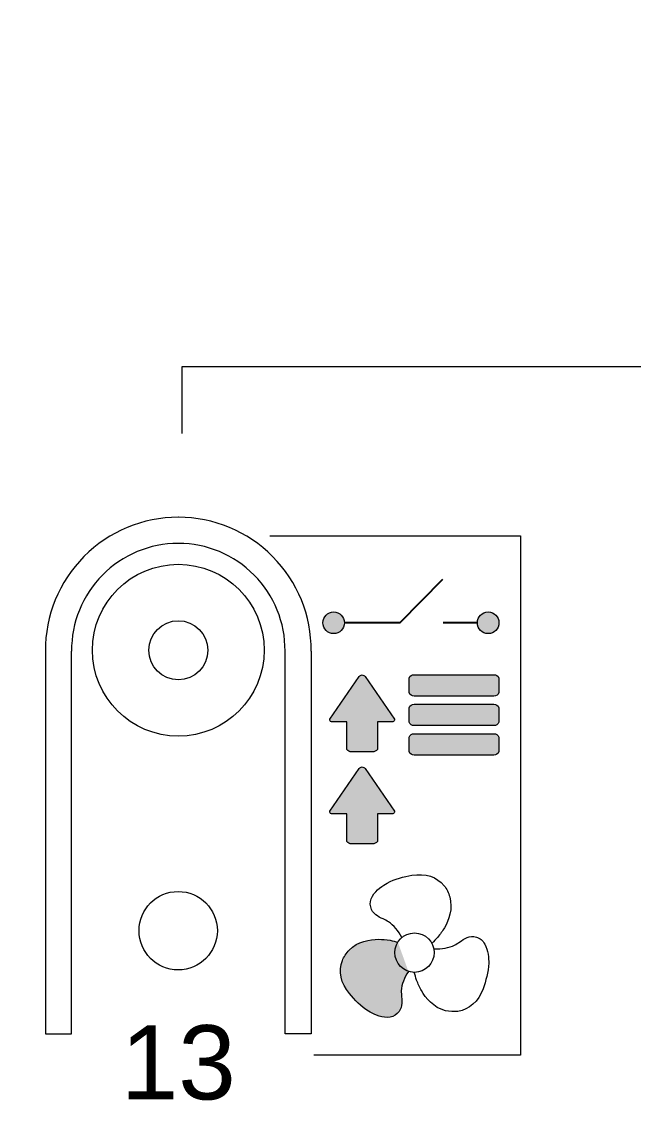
# Model space of a CAD drawing. Header units: millimetres. Extents: x -174 to 283928, y 1291 to 21053.
# Drawn here: x 9417.47 to 9431.6, y 20314.22 to 20339.62 of the extents above; entities that cross this region are included whole.
import ezdxf
from ezdxf.enums import TextEntityAlignment as Align

# ---------------------------------------------------------------- set-up
doc = ezdxf.new("R2010")
doc.units = ezdxf.units.MM
doc.layers.add('Enclosure', color=7, linetype='Continuous')
doc.layers.add('Serigraph', color=7, linetype='Continuous')
doc.styles.add('Arial', font='arial.ttf')

# ---------------------------------------------------------------- blocks, each defined once
blk = doc.blocks.new('*U204')
at = {"ltscale": 2}
blk.add_lwpolyline([(0, 20), (0, -20), (840, -20), (840, 20), (0, 20)], dxfattribs=at)
blk.add_lwpolyline([(90.234, 3), (106.234, 3, -0.414214), (108.234, 1), (108.234, -1, -0.414214), (106.234, -3), (90.234, -3, -0.414214), (88.234, -1), (88.234, 1, -0.414214)], format="xyb", close=True, dxfattribs=at)
blk = doc.blocks.new('ZIOMB16V3_ENCLOSURE')
at = {"layer": 'Enclosure', "lineweight": 9}
for points in [[(83.893, -13.699), (83.893, -22.544), (84.497, -22.544), (84.497, -13.699)], [(90.041, -13.699), (90.041, -22.544), (89.437, -22.544), (89.437, -13.699)]]:
    blk.add_lwpolyline(points, dxfattribs=at)
for centre, radius in [((86.967, -13.677), 1.986), ((86.968, -13.678), 0.683), ((86.964, -20.159), 0.906)]:
    blk.add_circle(centre, radius, dxfattribs=at)
for centre, radius, start, end in [((86.967, -13.677), 3.074, 90.0467, 180.4088), ((86.967, -13.677), 3.074, 359.5912, 89.9533), ((86.968, -13.678), 2.47, 90.0713, 180.5088), ((86.966, -13.678), 2.47, 359.4912, 89.9287)]:
    blk.add_arc(centre, radius, start, end, dxfattribs=at)
blk = doc.blocks.new('ZIOMB16V3_SERIGRAPH')
at = {"layer": 'Serigraph'}
h = blk.add_hatch(color=256, dxfattribs=at)
h.dxf.hatch_style = 1
h.paths.add_polyline_path([(89.842, -10.44, 1), (89.342, -10.44, 1)])
h = blk.add_hatch(color=256, dxfattribs=at)
h.dxf.hatch_style = 1
h.paths.add_polyline_path([(93.416, -10.44, 1), (92.916, -10.44, 1)])
h = blk.add_hatch(color=256, dxfattribs=at)
h.dxf.hatch_style = 1
h.paths.add_polyline_path([(89.504, -12.67, 0.525434), (89.542, -12.726), (89.896, -12.726), (89.896, -13.365, 0.249623), (90.009, -13.425), (90.25, -13.425), (90.491, -13.425, 0.249623), (90.604, -13.365), (90.604, -12.726), (90.958, -12.726, 0.688427), (90.985, -12.654), (90.312, -11.677, 0.229), (90.25, -11.646, 0.25937), (90.182, -11.684)])
h = blk.add_hatch(color=256, dxfattribs=at)
h.dxf.hatch_style = 1
h.paths.add_polyline_path([(93.413, -11.719, 0.375871), (93.298, -11.639), (91.454, -11.639), (91.454, -11.639, 0.37542), (91.339, -11.719), (91.339, -12.051, 0.37542), (91.454, -12.132), (93.298, -12.132, 0.37542), (93.413, -12.051)])
h = blk.add_hatch(color=256, dxfattribs=at)
h.dxf.hatch_style = 1
h.paths.add_polyline_path([(93.413, -12.402, 0.375871), (93.298, -12.322), (91.454, -12.322), (91.454, -12.322, 0.37542), (91.339, -12.402), (91.339, -12.734, 0.37542), (91.454, -12.814), (93.298, -12.814, 0.37542), (93.413, -12.734)])
h = blk.add_hatch(color=256, dxfattribs=at)
h.dxf.hatch_style = 1
h.paths.add_polyline_path([(93.413, -13.085, 0.375871), (93.298, -13.005), (91.454, -13.005), (91.454, -13.005, 0.37542), (91.339, -13.085), (91.339, -13.417, 0.37542), (91.454, -13.497), (93.298, -13.497, 0.37542), (93.413, -13.417)])
h = blk.add_hatch(color=256, dxfattribs=at)
h.dxf.hatch_style = 1
h.paths.add_polyline_path([(89.504, -14.796, 0.525434), (89.542, -14.852), (89.896, -14.852), (89.896, -15.491, 0.249623), (90.009, -15.551), (90.25, -15.551), (90.491, -15.551, 0.249623), (90.604, -15.491), (90.604, -14.852), (90.958, -14.852, 0.688427), (90.985, -14.78), (90.312, -13.803, 0.229), (90.25, -13.772, 0.25937), (90.182, -13.81)])
h = blk.add_hatch(color=256, dxfattribs=at)
h.dxf.hatch_style = 1
edge = h.paths.add_edge_path()
edge.add_spline(control_points=[(89.949, -18.005), (89.884, -18.073), (89.827, -18.158), (89.794, -18.243)], knot_values=[7, 7, 7, 7, 8, 8, 8, 8], degree=3, periodic=0)
edge.add_spline(control_points=[(89.794, -18.243), (89.695, -18.491), (89.756, -18.771), (89.957, -19.009)], knot_values=[6, 6, 6, 6, 7, 7, 7, 7], degree=3, periodic=0)
edge.add_spline(control_points=[(89.957, -19.009), (90.077, -19.152), (90.224, -19.311), (90.4, -19.417)], knot_values=[5, 5, 5, 5, 6, 6, 6, 6], degree=3, periodic=0)
edge.add_spline(control_points=[(90.4, -19.417), (90.489, -19.47), (90.664, -19.561), (90.83, -19.561)], knot_values=[4, 4, 4, 4, 5, 5, 5, 5], degree=3, periodic=0)
edge.add_spline(control_points=[(90.83, -19.561), (90.925, -19.561), (91.004, -19.532), (91.065, -19.472)], knot_values=[3, 3, 3, 3, 4, 4, 4, 4], degree=3, periodic=0)
edge.add_spline(control_points=[(91.065, -19.472), (91.186, -19.354), (91.173, -19.21), (91.163, -19.082)], knot_values=[2, 2, 2, 2, 3, 3, 3, 3], degree=3, periodic=0)
edge.add_spline(control_points=[(91.163, -19.082), (91.159, -19.035), (91.155, -18.987), (91.157, -18.945)], knot_values=[1, 1, 1, 1, 2, 2, 2, 2], degree=3, periodic=0)
edge.add_spline(control_points=[(91.157, -18.945), (91.166, -18.798), (91.226, -18.637), (91.321, -18.495)], knot_values=[0, 0, 0, 0, 1, 1, 1, 1], degree=3, periodic=0)
edge.add_arc((91.463, -18.063), 0.455, 148.0041, 251.7168, ccw=False)
edge.add_spline(control_points=[(91.077, -17.821), (91.022, -17.806), (90.962, -17.791), (90.896, -17.778)], knot_values=[10, 10, 10, 10, 10.996755, 10.996755, 10.996755, 10.996755], degree=3, periodic=0)
edge.add_spline(control_points=[(90.896, -17.778), (90.807, -17.762), (90.718, -17.754), (90.63, -17.754)], knot_values=[9, 9, 9, 9, 10, 10, 10, 10], degree=3, periodic=0)
edge.add_spline(control_points=[(90.63, -17.754), (90.43, -17.754), (90.151, -17.797), (89.949, -18.005)], knot_values=[8, 8, 8, 8, 9, 9, 9, 9], degree=3, periodic=0)
at = {"layer": 'Serigraph', "lineweight": 5}
for p, q in [((100.67, -4.521), (86.083, -4.521)), ((86.083, -4.521), (86.083, -6.063))]:
    blk.add_line(p, q, dxfattribs=at)
for points in [[(88.119, -8.43), (93.911, -8.43), (93.911, -20.432), (89.137, -20.432)], [(91.167, -17.715), (91.167, -17.715)], [(91.167, -17.715), (91.167, -17.715)], [(91.919, -17.971), (91.919, -17.971)]]:
    blk.add_lwpolyline(points, dxfattribs=at)
at = {"layer": 'Serigraph'}
for points in [[(92.113, -9.439), (91.12, -10.44), (89.842, -10.44)], [(92.916, -10.44), (92.129, -10.44)]]:
    blk.add_lwpolyline(points, dxfattribs=at)
at = {"layer": 'Serigraph', "lineweight": 5}
for points in [[(90.25, -11.646, -0.25937), (90.318, -11.684), (90.996, -12.67, -0.525434), (90.958, -12.726), (90.604, -12.726), (90.604, -13.365, -0.249623), (90.491, -13.425), (90.25, -13.425), (90.009, -13.425, -0.249623), (89.896, -13.365), (89.896, -12.726), (89.542, -12.726, -0.525434), (89.504, -12.67), (90.182, -11.684, -0.25937), (90.25, -11.646)], [(91.454, -12.132), (91.454, -12.132, -0.37542), (91.339, -12.051), (91.339, -11.719), (91.339, -11.719, -0.37542), (91.454, -11.639), (91.454, -11.639), (93.298, -11.639, -0.37542), (93.413, -11.719), (93.413, -11.719), (93.413, -12.051, -0.37542), (93.298, -12.132), (91.454, -12.132)], [(91.454, -12.814), (91.454, -12.814, -0.37542), (91.339, -12.734), (91.339, -12.402), (91.339, -12.402, -0.37542), (91.454, -12.322), (91.454, -12.322), (93.298, -12.322, -0.37542), (93.413, -12.402), (93.413, -12.402), (93.413, -12.734, -0.37542), (93.298, -12.814), (91.454, -12.814)], [(91.454, -13.497), (91.454, -13.497, -0.37542), (91.339, -13.417), (91.339, -13.085), (91.339, -13.085, -0.37542), (91.454, -13.005), (91.454, -13.005), (93.298, -13.005, -0.37542), (93.413, -13.085), (93.413, -13.085), (93.413, -13.417, -0.37542), (93.298, -13.497), (91.454, -13.497)], [(90.25, -13.772, -0.25937), (90.318, -13.81), (90.996, -14.796, -0.525434), (90.958, -14.852), (90.604, -14.852), (90.604, -15.491, -0.249623), (90.491, -15.551), (90.25, -15.551), (90.009, -15.551, -0.249623), (89.896, -15.491), (89.896, -14.852), (89.542, -14.852, -0.525434), (89.504, -14.796), (90.182, -13.81, -0.25937), (90.25, -13.772)]]:
    blk.add_lwpolyline(points, format="xyb", dxfattribs=at)
for centre, radius in [((89.592, -10.44), 0.25), ((93.166, -10.44), 0.25), ((91.463, -18.063), 0.455)]:
    blk.add_circle(centre, radius, dxfattribs=at)
for points, knots in [([(91.168, -17.717), (91.167, -17.716), (91.167, -17.716), (91.167, -17.715), (91.092, -17.561), (90.981, -17.429), (90.859, -17.349), (90.822, -17.325), (90.78, -17.305), (90.737, -17.285), (90.621, -17.23), (90.489, -17.169), (90.449, -17.006), (90.428, -16.923), (90.442, -16.84), (90.489, -16.758), (90.573, -16.613), (90.738, -16.507), (90.829, -16.457), (91.008, -16.357), (91.22, -16.309), (91.403, -16.276), (91.711, -16.221), (91.983, -16.309), (92.149, -16.518), (92.205, -16.589), (92.251, -16.682), (92.277, -16.773), (92.356, -17.052), (92.254, -17.315), (92.155, -17.487), (92.11, -17.564), (92.058, -17.637), (91.999, -17.705), (91.954, -17.757), (91.913, -17.801), (91.871, -17.841), (91.87, -17.842), (91.869, -17.843), (91.868, -17.844), (91.867, -17.845), (91.866, -17.846), (91.865, -17.847)], [-0.003391, -0.003391, -0.003391, -0.003391, 0, 0, 0, 1, 1, 1, 2, 2, 2, 3, 3, 3, 4, 4, 4, 5, 5, 5, 6, 6, 6, 7, 7, 7, 8, 8, 8, 9, 9, 9, 10, 10, 10, 11, 11, 11, 11.025687, 11.025687, 11.025687, 11.052417, 11.052417, 11.052417, 11.052417]), ([(91.321, -18.495), (91.321, -18.495), (91.321, -18.495), (91.321, -18.495), (91.226, -18.637), (91.166, -18.798), (91.157, -18.945), (91.155, -18.987), (91.159, -19.035), (91.163, -19.082), (91.173, -19.21), (91.186, -19.354), (91.065, -19.472), (91.004, -19.532), (90.925, -19.561), (90.83, -19.561), (90.664, -19.561), (90.489, -19.47), (90.4, -19.417), (90.224, -19.311), (90.077, -19.152), (89.957, -19.009), (89.756, -18.771), (89.695, -18.491), (89.794, -18.243), (89.827, -18.158), (89.884, -18.073), (89.949, -18.005), (90.151, -17.797), (90.43, -17.754), (90.63, -17.754), (90.718, -17.754), (90.807, -17.762), (90.896, -17.778), (90.962, -17.791), (91.022, -17.806), (91.077, -17.821)], [-0.000042, -0.000042, -0.000042, -0.000042, 0, 0, 0, 1, 1, 1, 2, 2, 2, 3, 3, 3, 4, 4, 4, 5, 5, 5, 6, 6, 6, 7, 7, 7, 8, 8, 8, 9, 9, 9, 10, 10, 10, 10.996755, 10.996755, 10.996755, 10.996755]), ([(91.909, -17.97), (91.913, -17.971), (91.916, -17.971), (91.919, -17.971), (92.09, -17.984), (92.26, -17.953), (92.391, -17.888), (92.429, -17.868), (92.467, -17.842), (92.507, -17.814), (92.612, -17.742), (92.731, -17.658), (92.893, -17.705), (92.975, -17.727), (93.04, -17.781), (93.088, -17.864), (93.17, -18.008), (93.18, -18.203), (93.178, -18.308), (93.175, -18.513), (93.11, -18.721), (93.047, -18.896), (92.941, -19.19), (92.729, -19.382), (92.465, -19.42), (92.375, -19.434), (92.272, -19.427), (92.18, -19.405), (91.9, -19.334), (91.722, -19.113), (91.622, -18.941), (91.579, -18.864), (91.542, -18.783), (91.512, -18.696), (91.489, -18.633), (91.472, -18.575), (91.458, -18.518)], [-0.019894, -0.019894, -0.019894, -0.019894, 0, 0, 0, 1, 1, 1, 2, 2, 2, 3, 3, 3, 4, 4, 4, 5, 5, 5, 6, 6, 6, 7, 7, 7, 8, 8, 8, 9, 9, 9, 10, 10, 10, 11, 11, 11, 11])]:
    blk.add_open_spline(points, degree=3, knots=knots, dxfattribs=at)
at = {"layer": 'Serigraph', "insert": (85.997, -20.61), "char_height": 1.71456, "attachment_point": 5, "style": 'Arial'}
blk.add_mtext('13                  ', dxfattribs=at)
blk = doc.blocks.new('ZIOMB16V3_ATT_DEF')
blk.add_wipeout([(0, 45), (140, 45), (140, -45), (0, -45)])
at = {"layer": 'Enclosure'}
blk.add_blockref('ZIOMB16V3_ENCLOSURE', (-0.968, 2.604), dxfattribs=at)
at = {"layer": 'Serigraph'}
blk.add_blockref('ZIOMB16V3_SERIGRAPH', (0, 0), dxfattribs=at)
at = {"color": 3, "style": 'Arial'}
blk.add_attdef('PHYSICAL_ADD.', text='', height=2.5, dxfattribs=at).set_placement((108.245, 28.959), align=Align.CENTER)
at = {"color": 3, "style": 'Arial', "flags": 2}
blk.add_attdef('REFERENCE', text='', height=2.5, dxfattribs=at).set_placement((34.247, 28.944), align=Align.CENTER)

msp = doc.modelspace()

# ---------------------------------------------------------------- block references
at = {"color": 1}
msp.add_blockref('*U204', (9321.853, 20336.172), dxfattribs=at)

# ---------------------------------------------------------------- next in the draw order: block references
msp.add_blockref('ZIOMB16V3_ATT_DEF', (9335.087, 20336.172))

doc.saveas('drawing.dxf')
